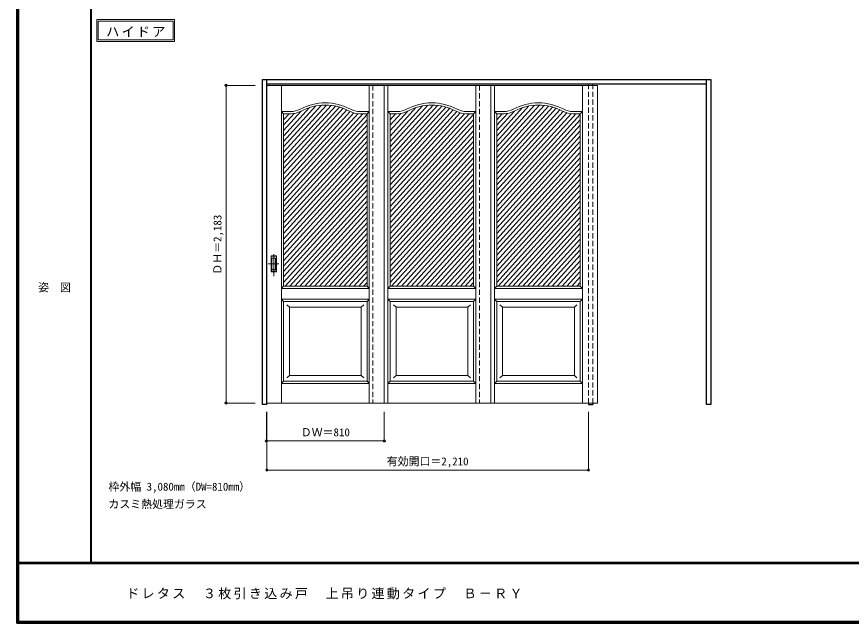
# Model space of a CAD drawing. Units: millimetres, scale not verified. Extents: x -6000 to 5700, y -4307 to 4175.
# Drawn here: x -6000 to -267, y -4205 to -36 of the extents above; entities that cross this region are included whole.
import ezdxf
from ezdxf.enums import TextEntityAlignment as Align

# ---------------------------------------------------------------- set-up
doc = ezdxf.new("R2010")
doc.units = ezdxf.units.MM
doc.header["$LTSCALE"] = 30
doc.header["$PDMODE"] = 32
doc.header["$PDSIZE"] = 15
doc.linetypes.add('CHAIN1', pattern=[8, 5, -1, 1, -1])
doc.linetypes.add('DASHED1', pattern=[1.8, 1.2, -0.6])
for name, color, linetype, lineweight in [('0-2_扉', 7, 'Continuous', 18), ('0-4_枠', 3, 'Continuous', 25), ('0-6_引手', 7, 'Continuous', 18), ('0-A_文字', 7, 'Continuous', 18), ('0-B_寸法', 7, 'Continuous', 9), ('0-C_ハッチ', 4, 'Continuous', 9), ('F-1_枠', 6, 'Continuous', 40)]:
    doc.layers.add(name, color=color, linetype=linetype, lineweight=lineweight)
doc.layers.add('F-A_文字', color=7, linetype='Continuous')
doc.styles.add('ＭＳ ゴシック', font='')
doc.styles.get('ＭＳ ゴシック').set_extended_font_data('MS Gothic')

msp = doc.modelspace()

# ---------------------------------------------------------------- linework, layer by layer
at = {"layer": '0-2_扉', "color": 4, "linetype": 'DASHED1', "lineweight": 9}
for p, q in [((-4285, -507.75), (-4282, -507.75)), ((-4285, -2690.75), (-4285, -507.75)), ((-3553, -507.75), (-3553, -2690.75)), ((-2821, -507.75), (-2821, -2690.75)), ((-4282, -2690.75), (-4285, -2690.75))]:
    msp.add_line(p, q, dxfattribs=at)
at = {"layer": '0-2_扉'}
for p, q in [((-3475, -507.75), (-4282, -507.75)), ((-4181.5, -2690.75), (-4181.5, -507.75)), ((-3578.5, -2690.75), (-3578.5, -507.75)), ((-2743, -507.75), (-3550, -507.75)), ((-3475, -507.75), (-3475, -2690.75)), ((-3449.5, -2690.75), (-3449.5, -507.75)), ((-2846.5, -2690.75), (-2846.5, -507.75)), ((-2011, -507.75), (-2818, -507.75)), ((-2743, -507.75), (-2743, -2690.75)), ((-2717.5, -2690.75), (-2717.5, -507.75)), ((-2114.5, -2690.75), (-2114.5, -507.75)), ((-2011, -507.75), (-2011, -2690.75)), ((-4166.5, -702.75), (-4181.5, -687.75)), ((-4181.5, -687.75), (-4117.49, -687.75)), ((-3578.5, -687.75), (-3642.51, -687.75)), ((-3593.5, -702.75), (-3578.5, -687.75)), ((-3434.5, -702.75), (-3449.5, -687.75)), ((-3449.5, -687.75), (-3385.49, -687.75)), ((-2846.5, -687.75), (-2910.51, -687.75)), ((-2861.5, -702.75), (-2846.5, -687.75)), ((-2702.5, -702.75), (-2717.5, -687.75)), ((-2717.5, -687.75), (-2653.49, -687.75)), ((-2114.5, -687.75), (-2178.51, -687.75)), ((-2129.5, -702.75), (-2114.5, -687.75)), ((-4166.5, -702.75), (-4117.49, -702.75)), ((-4166.5, -1887.75), (-4166.5, -702.75)), ((-3593.5, -702.75), (-3642.51, -702.75)), ((-3593.5, -1887.75), (-3593.5, -702.75)), ((-3434.5, -702.75), (-3385.49, -702.75)), ((-3434.5, -1887.75), (-3434.5, -702.75)), ((-2861.5, -702.75), (-2910.51, -702.75)), ((-2861.5, -1887.75), (-2861.5, -702.75)), ((-2702.5, -702.75), (-2653.49, -702.75)), ((-2702.5, -1887.75), (-2702.5, -702.75)), ((-2129.5, -702.75), (-2178.51, -702.75)), ((-2129.5, -1887.75), (-2129.5, -702.75)), ((-3593.69, -825.75), (-3593.5, -825.75)), ((-2861.69, -825.75), (-2861.5, -825.75)), ((-2129.69, -825.75), (-2129.5, -825.75)), ((-4166.5, -1887.75), (-4181.5, -1902.75)), ((-4166.5, -1887.75), (-3593.5, -1887.75)), ((-3578.5, -1902.75), (-3593.5, -1887.75)), ((-3434.5, -1887.75), (-3449.5, -1902.75)), ((-3434.5, -1887.75), (-2861.5, -1887.75)), ((-2846.5, -1902.75), (-2861.5, -1887.75)), ((-2702.5, -1887.75), (-2717.5, -1902.75)), ((-2702.5, -1887.75), (-2129.5, -1887.75)), ((-2114.5, -1902.75), (-2129.5, -1887.75)), ((-4181.5, -1902.75), (-3578.5, -1902.75)), ((-3449.5, -1902.75), (-2846.5, -1902.75)), ((-2717.5, -1902.75), (-2114.5, -1902.75)), ((-4166.5, -1992.75), (-4181.5, -1977.75)), ((-3578.5, -1977.75), (-4181.5, -1977.75)), ((-4166.5, -2540.75), (-4166.5, -1992.75)), ((-3593.5, -1992.75), (-4166.5, -1992.75)), ((-3578.5, -1977.75), (-3593.5, -1992.75)), ((-3593.5, -2540.75), (-3593.5, -1992.75)), ((-3434.5, -1992.75), (-3449.5, -1977.75)), ((-2846.5, -1977.75), (-3449.5, -1977.75)), ((-3434.5, -2540.75), (-3434.5, -1992.75)), ((-2861.5, -1992.75), (-3434.5, -1992.75)), ((-2846.5, -1977.75), (-2861.5, -1992.75)), ((-2861.5, -2540.75), (-2861.5, -1992.75)), ((-2702.5, -1992.75), (-2717.5, -1977.75)), ((-2114.5, -1977.75), (-2717.5, -1977.75)), ((-2702.5, -2540.75), (-2702.5, -1992.75)), ((-2129.5, -1992.75), (-2702.5, -1992.75)), ((-2114.5, -1977.75), (-2129.5, -1992.75)), ((-2129.5, -2540.75), (-2129.5, -1992.75)), ((-4126.5, -2032.75), (-4144.18, -2015.07)), ((-4126.5, -2032.75), (-4126.5, -2500.75)), ((-4126.5, -2032.75), (-3633.5, -2032.75)), ((-3633.54, -2032.75), (-3615.86, -2015.07)), ((-3633.5, -2500.75), (-3633.5, -2032.75)), ((-3394.5, -2032.75), (-3412.18, -2015.07)), ((-3394.5, -2032.75), (-3394.5, -2500.75)), ((-3394.5, -2032.75), (-2901.5, -2032.75)), ((-2901.54, -2032.75), (-2883.86, -2015.07)), ((-2901.5, -2500.75), (-2901.5, -2032.75)), ((-2662.5, -2032.75), (-2680.18, -2015.07)), ((-2662.5, -2032.75), (-2662.5, -2500.75)), ((-2662.5, -2032.75), (-2169.5, -2032.75)), ((-2169.54, -2032.75), (-2151.86, -2015.07)), ((-2169.5, -2500.75), (-2169.5, -2032.75)), ((-4126.5, -2500.75), (-4144.18, -2518.43)), ((-4126.5, -2500.75), (-3633.5, -2500.75)), ((-3633.5, -2500.75), (-3633.5, -2499.32)), ((-3633.5, -2500.75), (-3615.82, -2518.43)), ((-3394.5, -2500.75), (-3412.18, -2518.43)), ((-3394.5, -2500.75), (-2901.5, -2500.75)), ((-2901.5, -2500.75), (-2901.5, -2499.32)), ((-2901.5, -2500.75), (-2883.82, -2518.43)), ((-2662.5, -2500.75), (-2680.18, -2518.43)), ((-2662.5, -2500.75), (-2169.5, -2500.75)), ((-2169.5, -2500.75), (-2169.5, -2499.32)), ((-2169.5, -2500.75), (-2151.82, -2518.43)), ((-4166.5, -2540.75), (-4181.5, -2555.75)), ((-3578.5, -2555.75), (-4181.5, -2555.75)), ((-3593.5, -2540.75), (-4166.5, -2540.75)), ((-3593.5, -2540.75), (-3578.5, -2555.75)), ((-3434.5, -2540.75), (-3449.5, -2555.75)), ((-2846.5, -2555.75), (-3449.5, -2555.75)), ((-2861.5, -2540.75), (-3434.5, -2540.75)), ((-2861.5, -2540.75), (-2846.5, -2555.75)), ((-2702.5, -2540.75), (-2717.5, -2555.75)), ((-2114.5, -2555.75), (-2717.5, -2555.75)), ((-2129.5, -2540.75), (-2702.5, -2540.75)), ((-2129.5, -2540.75), (-2114.5, -2555.75)), ((-3475, -2690.75), (-4282, -2690.75)), ((-2743, -2690.75), (-3550, -2690.75)), ((-2011, -2690.75), (-2818, -2690.75))]:
    msp.add_line(p, q, dxfattribs=at)
for centre, radius, start, end in [((-3880, -992.75), 365, 61.6423, 118.3577), ((-3148, -992.75), 365, 61.6423, 118.3577), ((-2416, -992.75), 365, 61.6423, 118.3577), ((-4117.49, -552.75), 135, 270, 298.3577), ((-4117.49, -552.75), 150, 270, 298.3577), ((-3880, -992.75), 350, 61.6423, 118.3577), ((-3642.51, -552.75), 150, 241.6423, 270), ((-3642.51, -552.75), 135, 241.6423, 270), ((-3385.49, -552.75), 135, 270, 298.3577), ((-3385.49, -552.75), 150, 270, 298.3577), ((-3148, -992.75), 350, 61.6423, 118.3577), ((-2910.51, -552.75), 150, 241.6423, 270), ((-2910.51, -552.75), 135, 241.6423, 270), ((-2653.49, -552.75), 135, 270, 298.3577), ((-2653.49, -552.75), 150, 270, 298.3577), ((-2416, -992.75), 350, 61.6423, 118.3577), ((-2178.51, -552.75), 150, 241.6423, 270), ((-2178.51, -552.75), 135, 241.6423, 270)]:
    msp.add_arc(centre, radius, start, end, dxfattribs=at)
at = {"layer": '0-4_枠'}
for p, q in [((-4312, -2701.25), (-4312, -466.25)), ((-4282, -2701.25), (-4282, -466.25)), ((-4282, -496.25), (-1262, -496.25)), ((-1262, -2701.25), (-1262, -466.25)), ((-2072, -2690.75), (-2072, -2701.25)), ((-2042, -2690.75), (-2042, -2701.25)), ((-4282, -2701.25), (-4312, -2701.25)), ((-2072, -2701.25), (-2042, -2701.25)), ((-1232, -2701.25), (-1262, -2701.25))]:
    msp.add_line(p, q, dxfattribs=at)
at = {"layer": '0-4_枠', "color": 4, "linetype": 'DASHED1', "lineweight": 9}
for p, q in [((-2072, -2693.25), (-2072, -496.25)), ((-2042, -2693.25), (-2042, -496.25))]:
    msp.add_line(p, q, dxfattribs=at)
at = {"layer": '0-4_枠'}
msp.add_lwpolyline([(-4312, -466.25), (-1232, -466.25), (-1232, -2701.25)], dxfattribs=at)
at = {"layer": '0-6_引手', "linetype": 'CHAIN1'}
for p, q in [((-4234, -1818.48), (-4234, -1647.63)), ((-4272.07, -1733.25), (-4199.56, -1733.25))]:
    msp.add_line(p, q, dxfattribs=at)
at = {"layer": '0-6_引手'}
for p, q in [((-4253, -1678.25), (-4215, -1678.25)), ((-4253, -1788.25), (-4253, -1678.25)), ((-4246.5, -1694.25), (-4221.5, -1694.25)), ((-4246.5, -1772.25), (-4246.5, -1694.25)), ((-4221.5, -1772.25), (-4221.5, -1694.25)), ((-4215, -1788.25), (-4215, -1678.25)), ((-4246.5, -1772.25), (-4221.5, -1772.25)), ((-4253, -1788.25), (-4215, -1788.25))]:
    msp.add_line(p, q, dxfattribs=at)
at = {"layer": '0-6_引手', "linetype": 'DASHED1'}
for p, q in [((-4218, -1784.25), (-4218, -1682.25)), ((-4250, -1784.25), (-4218, -1784.25))]:
    msp.add_line(p, q, dxfattribs=at)
msp.add_lwpolyline([(-4250, -1784.25), (-4250, -1682.25), (-4218, -1682.25)], dxfattribs=at)
at = {"layer": '0-A_文字'}
for p, q in [((-5450, -55.5), (-5450, -205.5)), ((-5440, -65.5), (-4925.67, -65.5)), ((-4925.67, -65.5), (-4925.67, -195.5)), ((-5450, -205.5), (-4915.67, -205.5))]:
    msp.add_line(p, q, dxfattribs=at)
for points in [[(-5450, -55.5), (-4915.67, -55.5), (-4915.67, -205.5)], [(-5440, -65.5), (-5440, -195.5), (-4925.67, -195.5)]]:
    msp.add_lwpolyline(points, dxfattribs=at)
at = {"layer": '0-B_寸法', "color": 4}
for p, q in [((-4562, -507.75), (-4362, -507.75)), ((-4562, -507.75), (-4562, -2690.75)), ((-4562, -2690.75), (-4362, -2690.75)), ((-4285, -2951.25), (-4285, -2751.25)), ((-4282, -3151.25), (-4282, -2751.25)), ((-3475, -2951.25), (-3475, -2751.25)), ((-2072, -3151.25), (-2072, -2751.25)), ((-4285, -2951.25), (-3475, -2951.25)), ((-4282, -3151.25), (-2072, -3151.25))]:
    msp.add_line(p, q, dxfattribs=at)
at = {"layer": '0-B_寸法'}
for p in [(-4562, -507.75), (-4562, -2690.75), (-4285, -2951.25), (-3475, -2951.25), (-4282, -3151.25), (-2072, -3151.25)]:
    msp.add_point(p, dxfattribs=at)
at = {"layer": '0-C_ハッチ'}
for p, q in [((-3872.29, -642.83), (-4166.5, -967.69)), ((-3906.88, -643.78), (-4166.5, -930.45)), ((-3840.51, -644.98), (-4166.5, -1004.93)), ((-3945.22, -648.88), (-4166.5, -893.2)), ((-3810.98, -649.62), (-4166.5, -1042.17)), ((-3783.35, -656.36), (-4166.5, -1079.42)), ((-3989.23, -660.23), (-4166.5, -855.96)), ((-3757.39, -664.93), (-4166.5, -1116.66)), ((-3732.92, -675.15), (-4166.5, -1153.9)), ((-4045.65, -685.28), (-4166.5, -818.72)), ((-3709.76, -686.83), (-4166.5, -1191.14)), ((-3140.29, -642.83), (-3434.5, -967.69)), ((-3174.88, -643.78), (-3434.5, -930.45)), ((-3108.51, -644.98), (-3434.5, -1004.93)), ((-3213.22, -648.88), (-3434.5, -893.2)), ((-3078.98, -649.62), (-3434.5, -1042.17)), ((-3051.35, -656.36), (-3434.5, -1079.42)), ((-3257.23, -660.23), (-3434.5, -855.96)), ((-3025.39, -664.93), (-3434.5, -1116.66)), ((-3000.92, -675.15), (-3434.5, -1153.9)), ((-3313.65, -685.28), (-3434.5, -818.72)), ((-2977.76, -686.83), (-3434.5, -1191.14)), ((-2408.29, -642.83), (-2702.5, -967.69)), ((-2442.88, -643.78), (-2702.5, -930.45)), ((-2376.51, -644.98), (-2702.5, -1004.93)), ((-2481.22, -648.88), (-2702.5, -893.2)), ((-2346.98, -649.62), (-2702.5, -1042.17)), ((-2319.35, -656.36), (-2702.5, -1079.42)), ((-2525.23, -660.23), (-2702.5, -855.96)), ((-2293.39, -664.93), (-2702.5, -1116.66)), ((-2268.92, -675.15), (-2702.5, -1153.9)), ((-2581.65, -685.28), (-2702.5, -818.72)), ((-2245.76, -686.83), (-2702.5, -1191.14)), ((-3684.91, -696.63), (-4166.5, -1228.39)), ((-4093.44, -700.81), (-4166.5, -781.48)), ((-3656.16, -702.13), (-4166.5, -1265.63)), ((-4128.93, -702.75), (-4166.5, -744.24)), ((-3622.99, -702.75), (-4166.5, -1302.87)), ((-3593.5, -707.43), (-4166.5, -1340.11)), ((-3593.5, -744.67), (-4166.5, -1377.35)), ((-2952.91, -696.63), (-3434.5, -1228.39)), ((-3361.44, -700.81), (-3434.5, -781.48)), ((-2924.16, -702.13), (-3434.5, -1265.63)), ((-3396.93, -702.75), (-3434.5, -744.24)), ((-2890.99, -702.75), (-3434.5, -1302.87)), ((-2861.5, -707.43), (-3434.5, -1340.11)), ((-2861.5, -744.67), (-3434.5, -1377.35)), ((-2220.91, -696.63), (-2702.5, -1228.39)), ((-2629.44, -700.81), (-2702.5, -781.48)), ((-2192.16, -702.13), (-2702.5, -1265.63)), ((-2664.93, -702.75), (-2702.5, -744.24)), ((-2158.99, -702.75), (-2702.5, -1302.87)), ((-2129.5, -707.43), (-2702.5, -1340.11)), ((-2129.5, -744.67), (-2702.5, -1377.35)), ((-3593.5, -781.91), (-4166.5, -1414.6)), ((-2861.5, -781.91), (-3434.5, -1414.6)), ((-2129.5, -781.91), (-2702.5, -1414.6)), ((-3593.5, -819.15), (-4166.5, -1451.84)), ((-3593.5, -856.39), (-4166.5, -1489.08)), ((-2861.5, -819.15), (-3434.5, -1451.84)), ((-2861.5, -856.39), (-3434.5, -1489.08)), ((-2129.5, -819.15), (-2702.5, -1451.84)), ((-2129.5, -856.39), (-2702.5, -1489.08)), ((-3593.5, -893.64), (-4166.5, -1526.32)), ((-2861.5, -893.64), (-3434.5, -1526.32)), ((-2129.5, -893.64), (-2702.5, -1526.32)), ((-3593.5, -930.88), (-4166.5, -1563.57)), ((-3593.5, -968.12), (-4166.5, -1600.81)), ((-2861.5, -930.88), (-3434.5, -1563.57)), ((-2861.5, -968.12), (-3434.5, -1600.81)), ((-2129.5, -930.88), (-2702.5, -1563.57)), ((-2129.5, -968.12), (-2702.5, -1600.81)), ((-3593.5, -1005.36), (-4166.5, -1638.05)), ((-2861.5, -1005.36), (-3434.5, -1638.05)), ((-2129.5, -1005.36), (-2702.5, -1638.05)), ((-3593.5, -1042.61), (-4166.5, -1675.29)), ((-3593.5, -1079.85), (-4166.5, -1712.54)), ((-2861.5, -1042.61), (-3434.5, -1675.29)), ((-2861.5, -1079.85), (-3434.5, -1712.54)), ((-2129.5, -1042.61), (-2702.5, -1675.29)), ((-2129.5, -1079.85), (-2702.5, -1712.54)), ((-3593.5, -1117.09), (-4166.5, -1749.78)), ((-2861.5, -1117.09), (-3434.5, -1749.78)), ((-2129.5, -1117.09), (-2702.5, -1749.78)), ((-3593.5, -1154.33), (-4166.5, -1787.02)), ((-3593.5, -1191.58), (-4166.5, -1824.26)), ((-2861.5, -1154.33), (-3434.5, -1787.02)), ((-2861.5, -1191.58), (-3434.5, -1824.26)), ((-2129.5, -1154.33), (-2702.5, -1787.02)), ((-2129.5, -1191.58), (-2702.5, -1824.26)), ((-3593.5, -1228.82), (-4166.5, -1861.5)), ((-2861.5, -1228.82), (-3434.5, -1861.5)), ((-2129.5, -1228.82), (-2702.5, -1861.5)), ((-3593.5, -1266.06), (-4156.54, -1887.75)), ((-3593.5, -1303.3), (-4122.81, -1887.75)), ((-2861.5, -1266.06), (-3424.54, -1887.75)), ((-2861.5, -1303.3), (-3390.81, -1887.75)), ((-2129.5, -1266.06), (-2692.54, -1887.75)), ((-2129.5, -1303.3), (-2658.81, -1887.75)), ((-3593.5, -1340.54), (-4089.08, -1887.75)), ((-2861.5, -1340.54), (-3357.08, -1887.75)), ((-2129.5, -1340.54), (-2625.08, -1887.75)), ((-3593.5, -1377.79), (-4055.35, -1887.75)), ((-3593.5, -1415.03), (-4021.62, -1887.75)), ((-2861.5, -1377.79), (-3323.35, -1887.75)), ((-2861.5, -1415.03), (-3289.62, -1887.75)), ((-2129.5, -1377.79), (-2591.35, -1887.75)), ((-2129.5, -1415.03), (-2557.62, -1887.75)), ((-3593.5, -1452.27), (-3987.9, -1887.75)), ((-3593.5, -1489.51), (-3954.17, -1887.75)), ((-2861.5, -1452.27), (-3255.9, -1887.75)), ((-2861.5, -1489.51), (-3222.17, -1887.75)), ((-2129.5, -1452.27), (-2523.9, -1887.75)), ((-2129.5, -1489.51), (-2490.17, -1887.75)), ((-3593.5, -1526.76), (-3920.44, -1887.75)), ((-2861.5, -1526.76), (-3188.44, -1887.75)), ((-2129.5, -1526.76), (-2456.44, -1887.75)), ((-3593.5, -1564), (-3886.71, -1887.75)), ((-3593.5, -1601.24), (-3852.98, -1887.75)), ((-2861.5, -1564), (-3154.71, -1887.75)), ((-2861.5, -1601.24), (-3120.98, -1887.75)), ((-2129.5, -1564), (-2422.71, -1887.75)), ((-2129.5, -1601.24), (-2388.98, -1887.75)), ((-3593.5, -1638.48), (-3819.25, -1887.75)), ((-2861.5, -1638.48), (-3087.25, -1887.75)), ((-2129.5, -1638.48), (-2355.25, -1887.75)), ((-3593.5, -1675.73), (-3785.52, -1887.75)), ((-3593.5, -1712.97), (-3751.79, -1887.75)), ((-2861.5, -1675.73), (-3053.52, -1887.75)), ((-2861.5, -1712.97), (-3019.79, -1887.75)), ((-2129.5, -1675.73), (-2321.52, -1887.75)), ((-2129.5, -1712.97), (-2287.79, -1887.75)), ((-3593.5, -1750.21), (-3718.06, -1887.75)), ((-2861.5, -1750.21), (-2986.06, -1887.75)), ((-2129.5, -1750.21), (-2254.06, -1887.75)), ((-3593.5, -1787.45), (-3684.34, -1887.75)), ((-3593.5, -1824.69), (-3650.61, -1887.75)), ((-2861.5, -1787.45), (-2952.34, -1887.75)), ((-2861.5, -1824.69), (-2918.61, -1887.75)), ((-2129.5, -1787.45), (-2220.34, -1887.75)), ((-2129.5, -1824.69), (-2186.61, -1887.75)), ((-3593.5, -1861.94), (-3616.88, -1887.75)), ((-2861.5, -1861.94), (-2884.88, -1887.75)), ((-2129.5, -1861.94), (-2152.88, -1887.75))]:
    msp.add_line(p, q, dxfattribs=at)
at = {"layer": 'F-1_枠'}
for p, q in [((-6000, 4175), (-6000, -4205)), ((-5995, 4175), (-5995, -4205)), ((-5990, 4175), (-5990, -4205)), ((-5490, 4175), (-5490, -3790)), ((5700, -3790), (-6000, -3790)), ((5700, -3795), (-6000, -3795)), ((5700, -4195), (-6000, -4195)), ((5700, -4200), (-6000, -4200)), ((5700, -4205), (-6000, -4205))]:
    msp.add_line(p, q, dxfattribs=at)

# ---------------------------------------------------------------- texts
at = {"layer": '0-A_文字', "style": 'ＭＳ ゴシック'}
for s, p in [('枠外幅 3,080mm（DW=810mm）', (-5370, -3310)), ('カスミ熱処理ガラス', (-5370, -3430))]:
    msp.add_text(s, height=54.99, dxfattribs=at).set_placement(p, align=Align.BOTTOM_LEFT)
at = {"layer": '0-A_文字', "insert": (-5385.34, -175.5), "char_height": 65.98, "attachment_point": 7, "style": 'ＭＳ ゴシック'}
msp.add_mtext('\\T1.17;ハイドア', dxfattribs=at)
at = {"layer": '0-B_寸法', "style": 'ＭＳ ゴシック'}
msp.add_text('ＤＨ＝2,183', height=54.99, rotation=90, dxfattribs=at).set_placement((-4577, -1808.75), align=Align.BOTTOM_LEFT)
for s, p in [('ＤＷ＝810', (-4048.75, -2936.25)), ('有効開口＝2,210', (-3458.25, -3136.25))]:
    msp.add_text(s, height=54.99, dxfattribs=at).set_placement(p, align=Align.BOTTOM_LEFT)
at = {"layer": 'F-A_文字', "style": 'ＭＳ ゴシック'}
msp.add_text('姿\u3000図', height=54.99, dxfattribs=at).set_placement((-5852.5, -1940.25), align=Align.BOTTOM_LEFT)
at = {"layer": 'F-A_文字', "insert": (-5247.55, -4040), "char_height": 65.98, "attachment_point": 7, "style": 'ＭＳ ゴシック'}
msp.add_mtext('\\T1.17;ドレタス\u3000３枚引き込み戸\u3000上吊り連動タイプ\u3000Ｂ－ＲＹ', dxfattribs=at)

doc.saveas('drawing.dxf')
